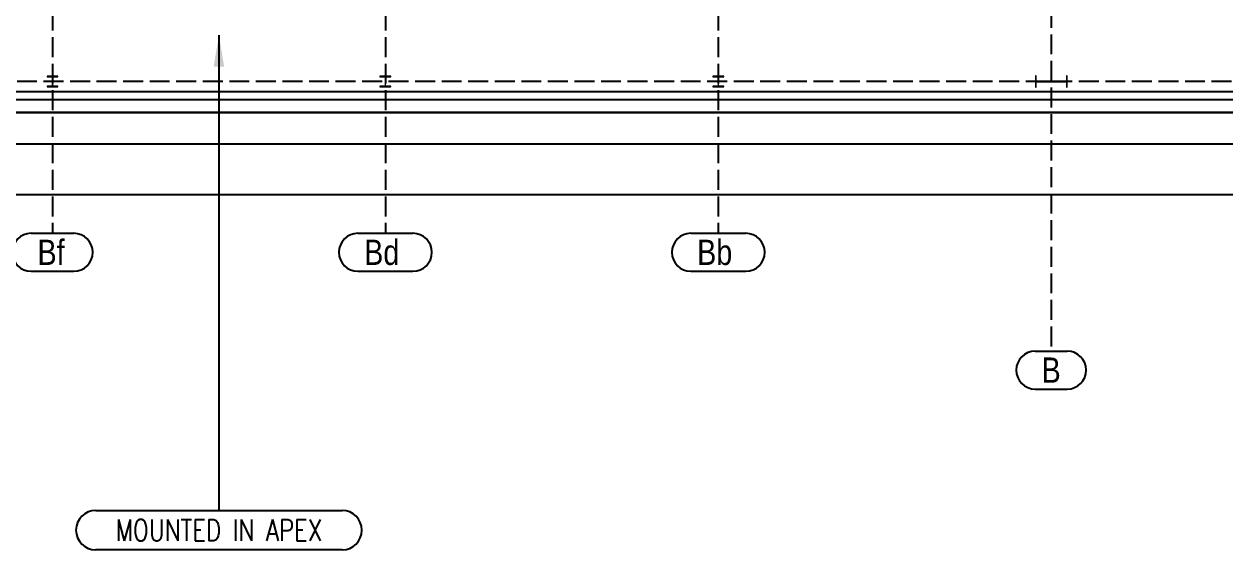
# Model space of a CAD drawing. Header units: millimetres. Extents: x 91119 to 792617, y 23924 to 150567.
# Drawn here: x 711927 to 740424, y 23924 to 36401 of the extents above; entities that cross this region are included whole.
import ezdxf

# ---------------------------------------------------------------- set-up
doc = ezdxf.new("R2010")
doc.units = ezdxf.units.MM
doc.header["$LTSCALE"] = 100
doc.linetypes.add('121217 IES and EMR$0$XKITLINE00', pattern=[0])
doc.linetypes.add('121217 IES and EMR$0$XKITLINE03', pattern=[6.299213, 4.724409, -1.574803])
for name, color, linetype in [('121217 IES and EMR$0$grid', 8, 'Continuous'), ('121217 IES and EMR$0$layout', 8, 'Continuous'), ('121217 IES and EMR$0$Xref', 8, 'Continuous'), ('Lighting', 5, 'Continuous')]:
    doc.layers.add(name, color=color, linetype=linetype)
doc.styles.add('121217 IES and EMR$0$CENTURY_GOTHIC', font='GOTHIC.TTF')
doc.styles.add('ROMANS', font='romans.shx', dxfattribs={"width": 0.8, "height": 2.5})
doc.styles.get("Standard").update_dxf_attribs({"font": '', "width": 0.9, "height": 2.5})
doc.styles.get('Standard').set_extended_font_data('@Arial Unicode MS')
doc.dimstyles.new('1-100', dxfattribs={"dimtxt": 250, "dimasz": 250, "dimexe": 10, "dimexo": 10, "dimgap": 10, "dimtad": 0, "dimtih": 1, "dimtoh": 1, "dimzin": 0, "dimdsep": 46, "dimtxsty": 'Standard', "dimcen": 0.09, "dimclrd": 256, "dimclre": 256, "dimclrt": 256, "dimadec": 0, "dimazin": 0, "dimtfac": 1, "dimtofl": 0, "dimtmove": 0, "dimatfit": 3, "dimfxl": 0, "dimtolj": 1, "dimtzin": 0, "dimarcsym": 0})

msp = doc.modelspace()

# ---------------------------------------------------------------- linework, layer by layer
for points in [[(713630, 24864), (719473, 24864)], [(719473, 23924), (713630, 23924)]]:
    msp.add_lwpolyline(points)
for centre, start, end in [((713630, 24394), 90, 270), ((719473, 24394), 270, 90)]:
    msp.add_arc(centre, 470, start, end)
at = {"layer": '121217 IES and EMR$0$grid', "linetype": '121217 IES and EMR$0$XKITLINE03'}
for p, q in [((712602, 144437), (712602, 31436)), ((720502, 144437), (720502, 31436)), ((728402, 144437), (728402, 31436)), ((736302, 113005), (736302, 28641)), ((790973, 35036), (614302, 35036))]:
    msp.add_line(p, q, dxfattribs=at)
at = {"layer": '121217 IES and EMR$0$grid', "linetype": '121217 IES and EMR$0$XKITLINE00'}
for p, q in [((712096, 31436), (713107, 31436)), ((719848, 31436), (721155, 31436)), ((727749, 31436), (729054, 31436)), ((712096, 30536), (713107, 30536)), ((719848, 30536), (721155, 30536)), ((727749, 30536), (729054, 30536)), ((735922, 28641), (736681, 28641)), ((735922, 27741), (736681, 27741))]:
    msp.add_line(p, q, dxfattribs=at)
for centre, start, end in [((712096, 30986), 90, 270), ((713107, 30986), 270, 90), ((719848, 30986), 90, 270), ((721155, 30986), 270, 90), ((727749, 30986), 90, 270), ((729054, 30986), 270, 90), ((735922, 28191), 90, 270), ((736681, 28191), 270, 90)]:
    msp.add_arc(centre, 450, start, end, dxfattribs=at)
at = {"layer": '121217 IES and EMR$0$layout', "transparency": 33554687}
for p, q in [((698450, 34800), (743490, 34800)), ((786669, 34299), (616846, 34299)), ((698450, 34299), (743490, 34299)), ((787419, 33549), (616096, 33549)), ((743307, 33549), (698592, 33549)), ((788619, 32349), (614896, 32349))]:
    msp.add_line(p, q, dxfattribs=at)
at = {"layer": '121217 IES and EMR$0$layout', "linetype": 'Continuous', "lineweight": 5, "transparency": 33554687}
msp.add_line((698450, 34615), (743490, 34615), dxfattribs=at)
at = {"layer": '121217 IES and EMR$0$layout'}
msp.add_line((786669, 34299), (616846, 34299), dxfattribs=at)
at = {"layer": '121217 IES and EMR$0$Xref', "linetype": 'Continuous', "lineweight": 15}
for p, q in [((712473, 35161), (712473, 35149)), ((712731, 35161), (712473, 35161)), ((712473, 35149), (712583, 35149)), ((712596, 35137), (712596, 34936)), ((712608, 34936), (712608, 35137)), ((712620, 35149), (712731, 35149)), ((712731, 35149), (712731, 35161)), ((720373, 35161), (720373, 35149)), ((720631, 35161), (720373, 35161)), ((720373, 35149), (720483, 35149)), ((720496, 35137), (720496, 34936)), ((720508, 34936), (720508, 35137)), ((720520, 35149), (720631, 35149)), ((720631, 35149), (720631, 35161)), ((728273, 35161), (728273, 35149)), ((728531, 35161), (728273, 35161)), ((728273, 35149), (728383, 35149)), ((728396, 35137), (728396, 34936)), ((728408, 34936), (728408, 35137)), ((728420, 35149), (728531, 35149)), ((728531, 35149), (728531, 35161)), ((735925, 35169), (735925, 34904)), ((735942, 35169), (735925, 35169)), ((735942, 35059), (735942, 35169)), ((736661, 35169), (736661, 35059)), ((736679, 35169), (736661, 35169)), ((736679, 34904), (736679, 35169)), ((712473, 34924), (712473, 34912)), ((712583, 34924), (712473, 34924)), ((712473, 34912), (712731, 34912)), ((712731, 34924), (712620, 34924)), ((712731, 34912), (712731, 34924)), ((720373, 34924), (720373, 34912)), ((720483, 34924), (720373, 34924)), ((720373, 34912), (720631, 34912)), ((720631, 34924), (720520, 34924)), ((720631, 34912), (720631, 34924)), ((728273, 34924), (728273, 34912)), ((728383, 34924), (728273, 34924)), ((728273, 34912), (728531, 34912)), ((728531, 34924), (728420, 34924)), ((728531, 34912), (728531, 34924)), ((735925, 34904), (735942, 34904)), ((735942, 34904), (735942, 35013)), ((736645, 35043), (735959, 35043)), ((735959, 35030), (736645, 35030)), ((736661, 35013), (736661, 34904)), ((736661, 34904), (736679, 34904))]:
    msp.add_line(p, q, dxfattribs=at)
at = {"layer": '121217 IES and EMR$0$Xref', "linetype": 'Continuous', "lineweight": 20}
for p, q in [((698592, 34796), (743462, 34796)), ((743462, 34596), (698592, 34596))]:
    msp.add_line(p, q, dxfattribs=at)
at = {"layer": '121217 IES and EMR$0$Xref', "linetype": 'Continuous', "lineweight": 15}
for centre, radius, start, end in [((712583, 35137), 12.7, 0, 90), ((712620, 35137), 12.7, 90, 180), ((720483, 35137), 12.7, 0, 90), ((720520, 35137), 12.7, 90, 180), ((728383, 35137), 12.7, 0, 90), ((728420, 35137), 12.7, 90, 180), ((735959, 35059), 16.5, 180, 270), ((736645, 35059), 16.5, 270, 0), ((712583, 34936), 12.7, 270, 0), ((712620, 34936), 12.7, 180, 270), ((720483, 34936), 12.7, 270, 0), ((720520, 34936), 12.7, 180, 270), ((728383, 34936), 12.7, 270, 0), ((728420, 34936), 12.7, 180, 270), ((735959, 35013), 16.5, 90, 180), ((736645, 35013), 16.5, 0, 90)]:
    msp.add_arc(centre, radius, start, end, dxfattribs=at)

# ---------------------------------------------------------------- texts
at = {"layer": '121217 IES and EMR$0$grid', "style": '121217 IES and EMR$0$CENTURY_GOTHIC', "width": 0.85}
for s, p in [('Bf', (712246, 30686)), ('Bd', (719998, 30686)), ('Bb', (727899, 30686)), ('B', (736072, 27891))]:
    msp.add_text(s, height=600, dxfattribs=at).set_placement(p)
at = {"layer": 'Lighting', "color": 0, "insert": (716551, 24394), "char_height": 500, "width": 7884.62, "attachment_point": 5, "style": 'ROMANS'}
msp.add_mtext('MOUNTED IN APEX', dxfattribs=at)

# ---------------------------------------------------------------- leaders
msp.add_leader([(716551, 36140), (716551, 24864)], dimstyle='1-100', override={"dimasz": 750, "dimgap": 10, "dimtad": 0})

doc.saveas('drawing.dxf')
